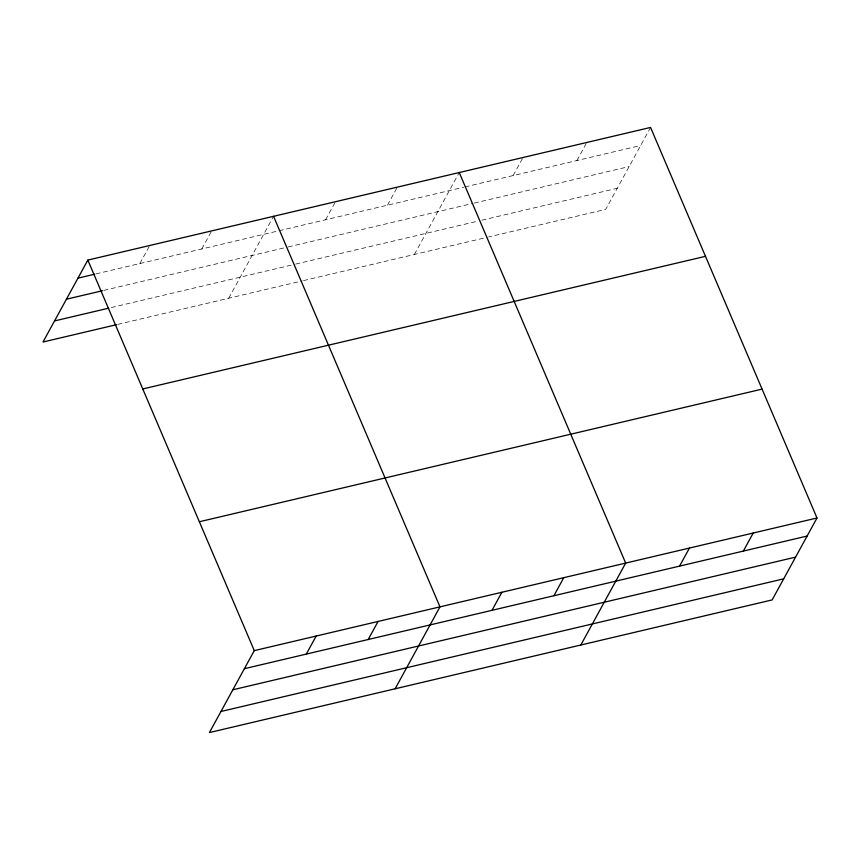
<?xml version="1.0" encoding="UTF-8"?>
<svg xmlns="http://www.w3.org/2000/svg" width="860" height="860" viewBox="0 0 860 860"><rect width="100%" height="100%" fill="white"/><g stroke="black" fill="none" stroke-linecap="round" stroke-linejoin="round"><path stroke-width="0.64" stroke-dasharray="4.3 3.22" d="M139.868 263.547L149.135 246.616M201.767 248.959L211.657 230.899M228.696 298.237L273.555 216.311M325.564 219.784L335.454 201.724M387.462 205.185L397.352 187.125M414.391 254.463L459.251 172.537M513.13 175.569L523.02 157.509M576.909 160.53L586.799 142.47M650.568 127.441L605.72 209.367L488.577 236.973M96.019 273.888L277.844 231.028M279.135 230.727L463.68 187.222M464.981 186.921L640.689 145.501M103.823 290.4L286.939 247.239M288.229 246.938L472.957 203.39M474.268 203.078L629.144 166.571M111.284 307.558L294.399 264.396M295.69 264.084L476.687 221.418M481.901 220.192L617.254 188.286M117.798 324.381L302.204 280.908M303.494 280.607L487.276 237.285"/><path stroke-width="1.29" d="M817 517.989L254.28 650.633L209.431 732.559L772.151 599.914L817 517.989L650.568 127.441L87.849 260.085L43 342.011L116.508 324.682M306.289 654.105L316.179 636.045M368.188 639.517L378.077 621.457M395.127 688.785L439.976 606.859L273.555 216.311M491.995 610.331L501.875 592.271M553.894 595.743L563.773 577.683M580.822 645.021L625.671 563.085L459.251 172.537M679.561 566.116L689.451 548.056M743.341 551.088L753.22 533.028M77.97 278.145L94.729 274.19M66.424 299.215L102.533 290.712M54.535 320.93L108.704 308.17M142.771 388.967L705.49 256.323M199.359 521.751L762.078 389.107M244.391 668.693L807.11 536.049M232.856 689.774L795.575 557.13M220.966 711.489L783.686 578.845M87.849 260.085L254.28 650.633"/></g></svg>
